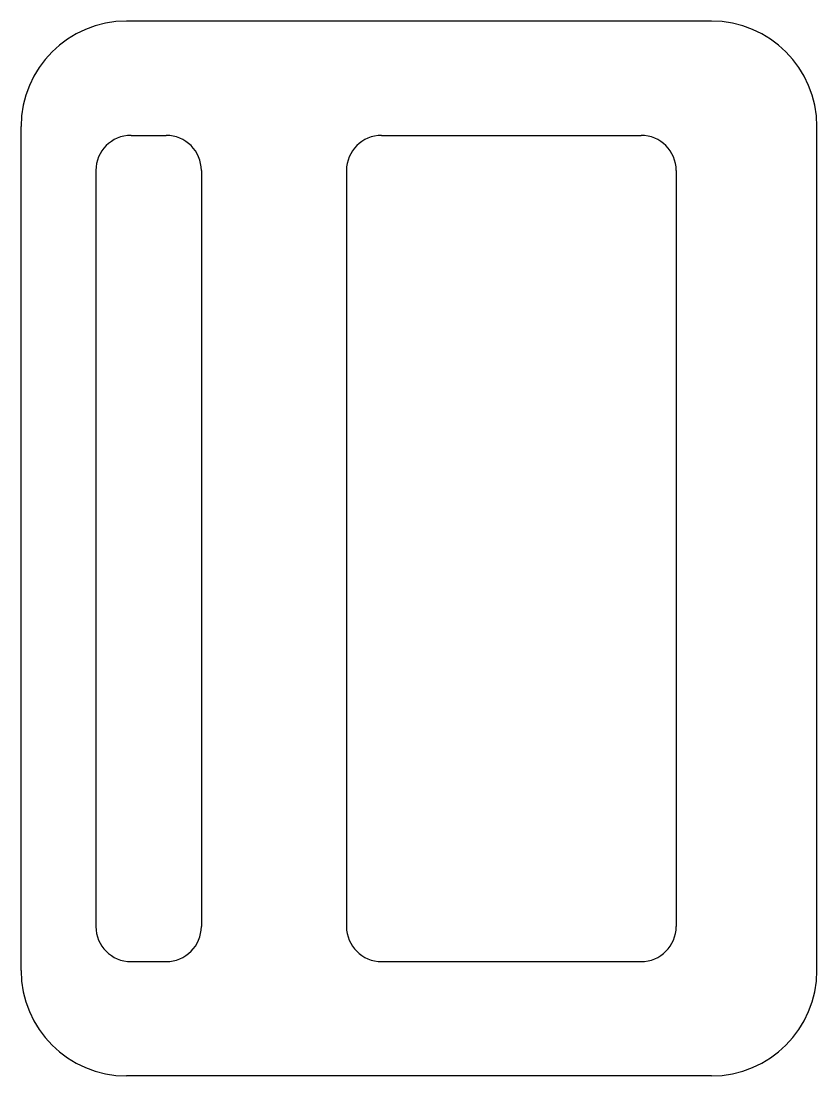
# Model space of a CAD drawing. Header units: millimetres. Extents: x 30.5 to 75.7, y -103.6 to -43.6.
import ezdxf

# ---------------------------------------------------------------- set-up
doc = ezdxf.new("R2010")
doc.units = ezdxf.units.MM

msp = doc.modelspace()

# ---------------------------------------------------------------- linework, layer by layer
at = {"color": 7, "linetype": 'Continuous', "lineweight": 25}
for p, q in [((69.731, -43.551), (36.481, -43.551)), ((30.481, -97.551), (30.481, -49.551)), ((75.731, -97.551), (75.731, -49.551)), ((36.731, -50.051), (38.731, -50.051)), ((50.981, -50.051), (65.731, -50.051)), ((34.731, -52.051), (34.731, -95.051)), ((40.731, -52.051), (40.731, -95.051)), ((48.981, -52.051), (48.981, -95.051)), ((67.731, -52.051), (67.731, -95.051)), ((36.731, -97.051), (38.731, -97.051)), ((50.981, -97.051), (65.731, -97.051)), ((69.731, -103.551), (36.481, -103.551))]:
    msp.add_line(p, q, dxfattribs=at)
for centre, radius, start, end in [((36.481, -49.551), 6, 90, 180), ((69.731, -49.551), 6, 0, 90), ((36.731, -52.051), 2, 90, 180), ((38.731, -52.051), 2, 0, 90), ((50.981, -52.051), 2, 90, 180), ((65.731, -52.051), 2, 0, 90), ((36.731, -95.051), 2, 180, 270), ((38.731, -95.051), 2, 270, 0), ((50.981, -95.051), 2, 180, 270), ((65.731, -95.051), 2, 270, 0), ((36.481, -97.551), 6, 180, 270), ((69.731, -97.551), 6, 270, 0)]:
    msp.add_arc(centre, radius, start, end, dxfattribs=at)

doc.saveas('drawing.dxf')
